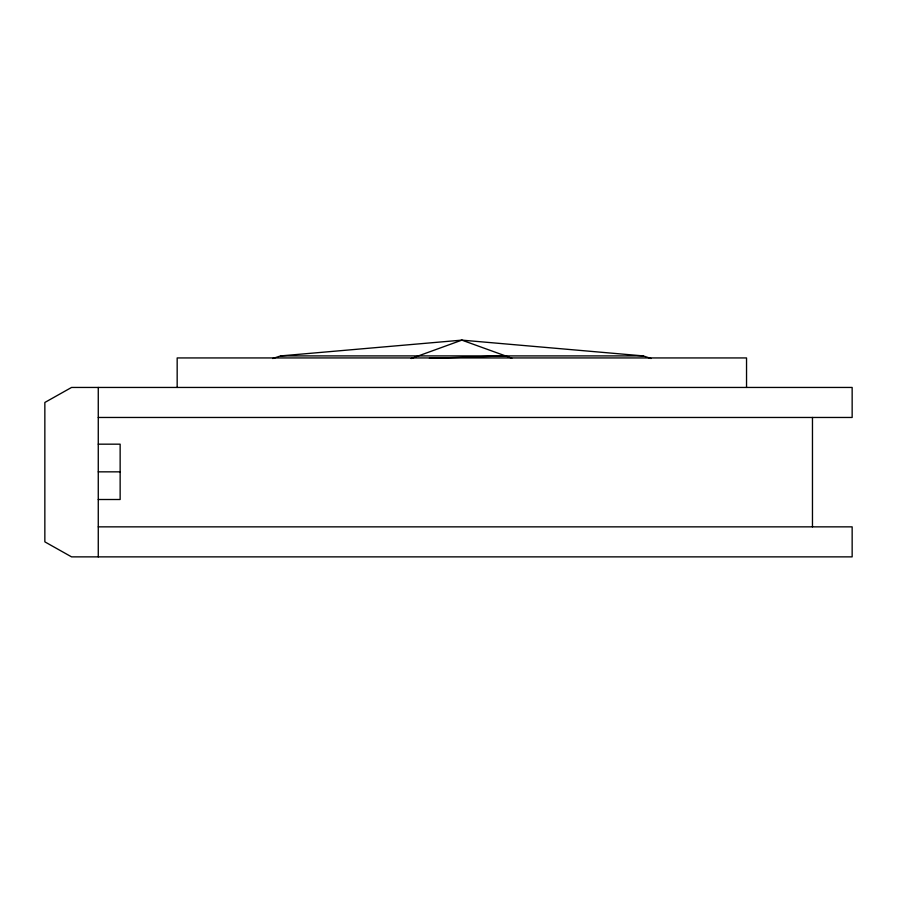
<?xml version="1.0" encoding="UTF-8"?>
<svg xmlns="http://www.w3.org/2000/svg" width="897" height="897" viewBox="0 0 897 897"><rect width="100%" height="100%" fill="white"/><g stroke="black" fill="none" stroke-linecap="round" stroke-linejoin="round"><path stroke-width="1.35" d="M411.162 358.52L461.865 340.131L643.25 355.907L651.11 358.52M272.722 358.52L280.593 355.907L461.865 340.131L511.828 358.195M429.428 358.329L504.529 355.907M280.593 355.907L643.25 355.907M98.266 417.464L852.15 417.464L852.15 387.448L71.558 387.448L44.85 402.461L44.85 541.855L71.558 556.869L852.15 556.869L852.15 526.853L98.266 526.853M98.266 444.172L120.142 444.172L120.142 499.506L98.266 499.506M98.266 471.844L120.142 471.844M812.469 417.464L812.469 526.853M746.539 387.448L746.539 357.937L177.169 357.937L177.169 387.448M98.266 387.448L98.266 556.869"/></g></svg>
